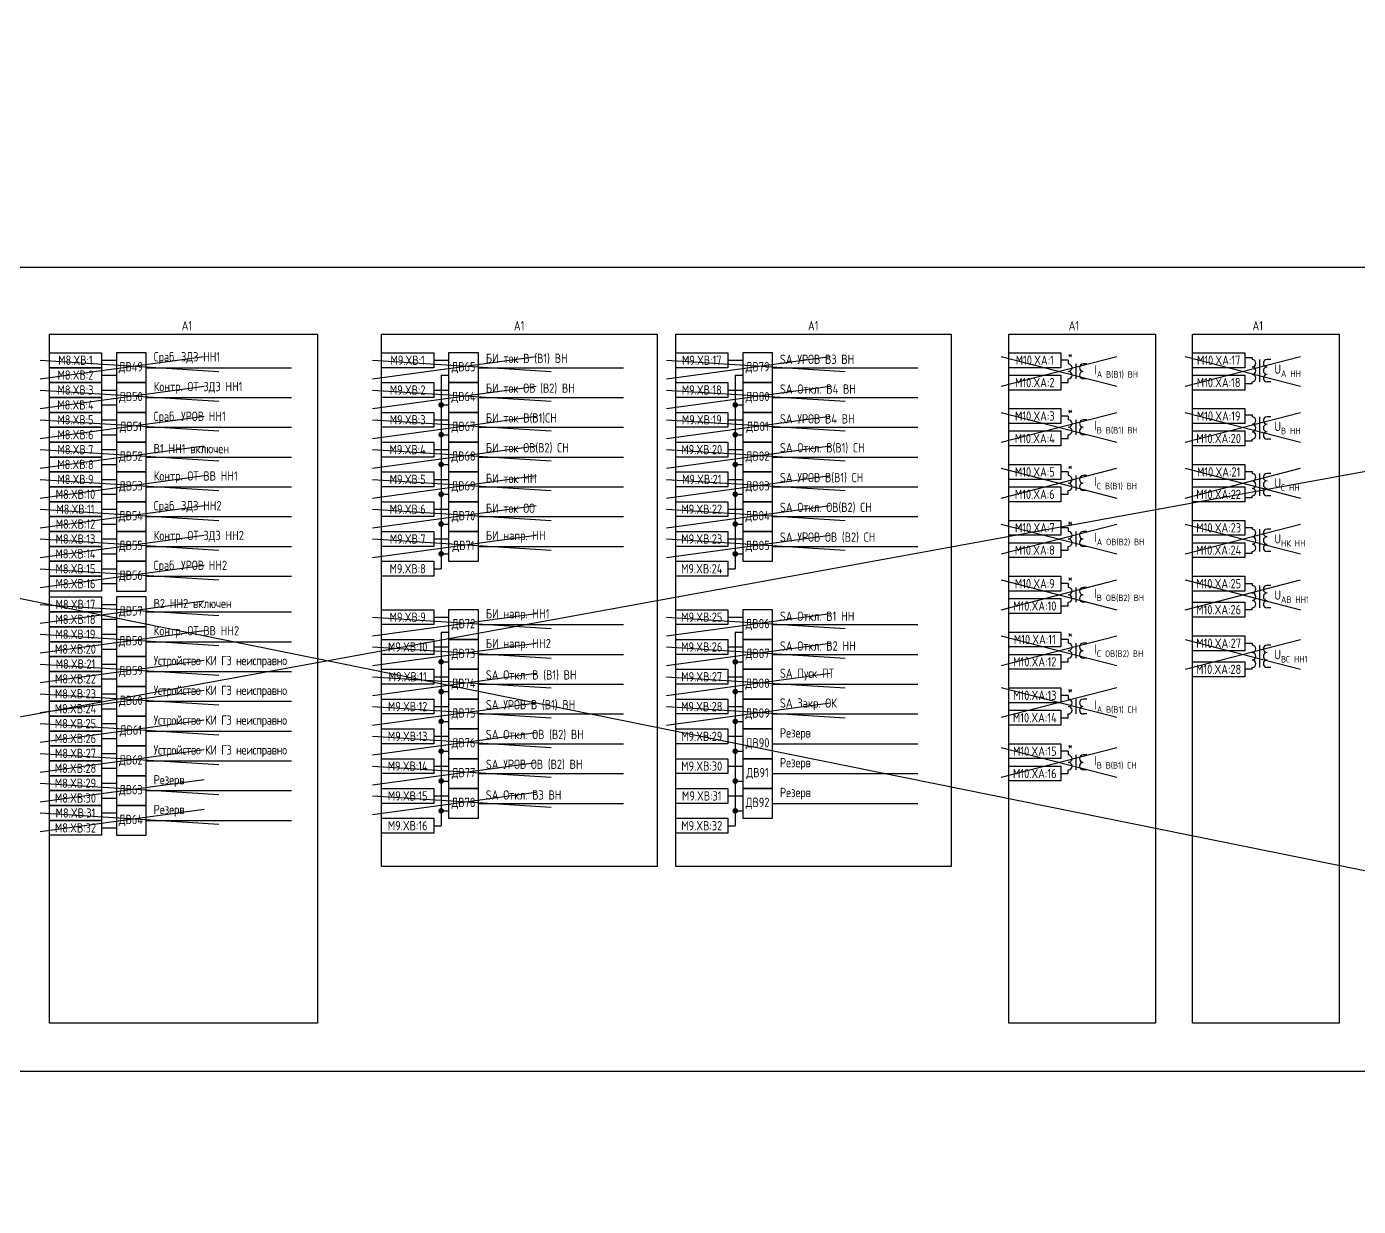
# Model space of a CAD drawing. Header units: millimetres. Extents: x -1244 to 6083, y -90 to 1191.
# Drawn here: x -483 to -125.3, y 664.3 to 981.1 of the extents above; entities that cross this region are included whole.
import ezdxf

# ---------------------------------------------------------------- set-up
doc = ezdxf.new("R2010")
doc.units = ezdxf.units.MM
doc.styles.add('Gost_type_A', font='GOST_0.TTF')

# ---------------------------------------------------------------- blocks, each defined once
blk = doc.blocks.new('POINT')
at = {"const_width": 0.75}
blk.add_lwpolyline([(-0.375, 0, 1), (0.375, 0, 1)], format="xyb", close=True, dxfattribs=at)

msp = doc.modelspace()

# ---------------------------------------------------------------- linework, layer by layer
at = {"color": 5}
for p, q in [((-1243.96, 981.06), (234.05, 682.06)), ((-1204.79, 664.26), (276.79, 934.79))]:
    msp.add_line(p, q, dxfattribs=at)
for p, q in [((-308.69, 898.48), (-234.69, 898.48)), ((-462.93, 891.48), (-458.93, 891.48)), ((-373.69, 891.48), (-369.69, 891.48)), ((-373.69, 891.48), (-369.69, 891.48)), ((-294.69, 891.48), (-290.69, 891.48)), ((-294.69, 891.48), (-290.69, 891.48)), ((-203.22, 891.48), (-205.22, 891.48)), ((-462.93, 887.48), (-458.93, 887.48)), ((-450.93, 889.48), (-411.93, 889.48)), ((-371.69, 887.48), (-369.69, 887.48)), ((-371.69, 887.48), (-371.69, 835.48)), ((-361.69, 889.48), (-322.69, 889.48)), ((-292.69, 887.48), (-290.69, 887.48)), ((-292.69, 887.48), (-292.69, 835.48)), ((-282.69, 889.48), (-243.69, 889.48)), ((-205.22, 885.48), (-203.22, 885.48)), ((-462.93, 883.48), (-458.93, 883.48)), ((-450.93, 881.48), (-411.93, 881.48)), ((-373.69, 883.48), (-369.69, 883.48)), ((-373.69, 883.48), (-369.69, 883.48)), ((-361.69, 881.48), (-322.69, 881.48)), ((-294.69, 883.48), (-290.69, 883.48)), ((-294.69, 883.48), (-290.69, 883.48)), ((-282.69, 881.48), (-243.69, 881.48)), ((-462.93, 879.48), (-458.93, 879.48)), ((-371.69, 879.48), (-369.69, 879.48)), ((-292.69, 879.48), (-290.69, 879.48)), ((-203.22, 876.48), (-205.22, 876.48)), ((-462.93, 875.48), (-458.93, 875.48)), ((-450.93, 873.48), (-411.93, 873.48)), ((-373.69, 875.48), (-369.69, 875.48)), ((-373.69, 875.48), (-369.69, 875.48)), ((-361.69, 873.48), (-322.69, 873.48)), ((-294.69, 875.48), (-290.69, 875.48)), ((-294.69, 875.48), (-290.69, 875.48)), ((-282.69, 873.48), (-243.69, 873.48)), ((-462.93, 871.48), (-458.93, 871.48)), ((-371.69, 871.48), (-369.69, 871.48)), ((-292.69, 871.48), (-290.69, 871.48)), ((-205.22, 870.48), (-203.22, 870.48)), ((-462.93, 867.48), (-458.93, 867.48)), ((-373.69, 867.48), (-369.69, 867.48)), ((-373.69, 867.48), (-369.69, 867.48)), ((-294.69, 867.48), (-290.69, 867.48)), ((-294.69, 867.48), (-290.69, 867.48)), ((-462.93, 863.48), (-458.93, 863.48)), ((-450.93, 865.48), (-411.93, 865.48)), ((-371.69, 863.48), (-369.69, 863.48)), ((-361.69, 865.48), (-322.69, 865.48)), ((-292.69, 863.48), (-290.69, 863.48)), ((-282.69, 865.48), (-243.69, 865.48)), ((-462.93, 859.48), (-458.93, 859.48)), ((-373.69, 859.48), (-369.69, 859.48)), ((-373.69, 859.48), (-369.69, 859.48)), ((-294.69, 859.48), (-290.69, 859.48)), ((-294.69, 859.48), (-290.69, 859.48)), ((-203.22, 861.48), (-205.22, 861.48)), ((-462.93, 855.48), (-458.93, 855.48)), ((-450.93, 857.48), (-411.93, 857.48)), ((-371.69, 855.48), (-369.69, 855.48)), ((-361.69, 857.48), (-322.69, 857.48)), ((-292.69, 855.48), (-290.69, 855.48)), ((-282.69, 857.48), (-243.69, 857.48)), ((-205.22, 855.48), (-203.22, 855.48)), ((-462.93, 851.48), (-458.93, 851.48)), ((-373.69, 851.48), (-369.69, 851.48)), ((-373.69, 851.48), (-369.69, 851.48)), ((-294.69, 851.48), (-290.69, 851.48)), ((-294.69, 851.48), (-290.69, 851.48)), ((-450.93, 849.48), (-411.93, 849.48)), ((-361.69, 849.48), (-322.69, 849.48)), ((-282.69, 849.48), (-243.69, 849.48)), ((-462.93, 847.48), (-458.93, 847.48)), ((-371.69, 847.48), (-369.69, 847.48)), ((-292.69, 847.48), (-290.69, 847.48)), ((-203.22, 846.48), (-205.22, 846.48)), ((-462.93, 843.48), (-458.93, 843.48)), ((-450.93, 841.48), (-411.93, 841.48)), ((-373.69, 843.48), (-369.69, 843.48)), ((-373.69, 843.48), (-369.69, 843.48)), ((-361.69, 841.48), (-322.69, 841.48)), ((-294.69, 843.48), (-290.69, 843.48)), ((-294.69, 843.48), (-290.69, 843.48)), ((-282.69, 841.48), (-243.69, 841.48)), ((-462.93, 839.48), (-458.93, 839.48)), ((-371.69, 839.48), (-369.69, 839.48)), ((-292.69, 839.48), (-290.69, 839.48)), ((-205.22, 840.48), (-203.22, 840.48)), ((-462.93, 835.48), (-458.93, 835.48)), ((-373.69, 835.48), (-371.69, 835.48)), ((-294.69, 835.48), (-292.69, 835.48)), ((-462.93, 831.48), (-458.93, 831.48)), ((-450.93, 833.48), (-411.93, 833.48)), ((-203.22, 831.48), (-205.22, 831.48)), ((-462.93, 825.9), (-458.93, 825.9)), ((-450.93, 823.9), (-411.93, 823.9)), ((-205.22, 825.48), (-203.22, 825.48)), ((-462.93, 821.9), (-458.93, 821.9)), ((-373.69, 822.48), (-369.69, 822.48)), ((-373.69, 822.48), (-369.69, 822.48)), ((-361.69, 820.48), (-322.69, 820.48)), ((-294.69, 822.48), (-290.69, 822.48)), ((-294.69, 822.48), (-290.69, 822.48)), ((-282.69, 820.48), (-243.69, 820.48)), ((-462.93, 817.9), (-458.93, 817.9)), ((-450.93, 815.9), (-411.93, 815.9)), ((-371.69, 818.48), (-369.69, 818.48)), ((-371.69, 818.48), (-371.69, 766.48)), ((-292.69, 818.48), (-290.69, 818.48)), ((-292.69, 818.48), (-292.69, 766.48)), ((-203.22, 816.48), (-205.22, 816.48)), ((-462.93, 813.9), (-458.93, 813.9)), ((-373.69, 814.48), (-369.69, 814.48)), ((-373.69, 814.48), (-369.69, 814.48)), ((-361.69, 812.48), (-322.69, 812.48)), ((-294.69, 814.48), (-290.69, 814.48)), ((-294.69, 814.48), (-290.69, 814.48)), ((-282.69, 812.48), (-243.69, 812.48)), ((-462.93, 809.9), (-458.93, 809.9)), ((-371.69, 810.48), (-369.69, 810.48)), ((-292.69, 810.48), (-290.69, 810.48)), ((-205.22, 810.48), (-203.22, 810.48)), ((-462.93, 805.9), (-458.93, 805.9)), ((-450.93, 807.9), (-411.93, 807.9)), ((-373.69, 806.48), (-369.69, 806.48)), ((-373.69, 806.48), (-369.69, 806.48)), ((-294.69, 806.48), (-290.69, 806.48)), ((-294.69, 806.48), (-290.69, 806.48)), ((-462.93, 801.9), (-458.93, 801.9)), ((-371.69, 802.48), (-369.69, 802.48)), ((-361.69, 804.48), (-322.69, 804.48)), ((-292.69, 802.48), (-290.69, 802.48)), ((-282.69, 804.48), (-243.69, 804.48)), ((-203.22, 801.48), (-205.22, 801.48)), ((-462.93, 797.9), (-458.93, 797.9)), ((-450.93, 799.9), (-411.93, 799.9)), ((-373.69, 798.48), (-369.69, 798.48)), ((-373.69, 798.48), (-369.69, 798.48)), ((-294.69, 798.48), (-290.69, 798.48)), ((-294.69, 798.48), (-290.69, 798.48)), ((-371.69, 794.48), (-369.69, 794.48)), ((-361.69, 796.48), (-322.69, 796.48)), ((-292.69, 794.48), (-290.69, 794.48)), ((-282.69, 796.48), (-243.69, 796.48)), ((-205.22, 795.48), (-203.22, 795.48)), ((-462.93, 793.9), (-458.93, 793.9)), ((-450.93, 791.9), (-411.93, 791.9)), ((-462.93, 789.9), (-458.93, 789.9)), ((-373.69, 790.48), (-369.69, 790.48)), ((-373.69, 790.48), (-369.69, 790.48)), ((-361.69, 788.48), (-322.69, 788.48)), ((-294.69, 790.48), (-290.69, 790.48)), ((-282.69, 788.48), (-243.69, 788.48)), ((-462.93, 785.9), (-458.93, 785.9)), ((-450.93, 783.9), (-411.93, 783.9)), ((-371.69, 786.48), (-369.69, 786.48)), ((-292.69, 786.48), (-290.69, 786.48)), ((-203.22, 786.49), (-205.22, 786.49)), ((-462.93, 781.9), (-458.93, 781.9)), ((-373.69, 782.48), (-369.69, 782.48)), ((-373.69, 782.48), (-369.69, 782.48)), ((-361.69, 780.48), (-322.69, 780.48)), ((-294.69, 782.48), (-290.69, 782.48)), ((-282.69, 780.48), (-243.69, 780.48)), ((-205.22, 780.49), (-203.22, 780.49)), ((-462.93, 777.9), (-458.93, 777.9)), ((-371.69, 778.48), (-369.69, 778.48)), ((-292.69, 778.48), (-290.69, 778.48)), ((-462.93, 773.9), (-458.93, 773.9)), ((-450.93, 775.9), (-411.93, 775.9)), ((-373.69, 774.48), (-369.69, 774.48)), ((-373.69, 774.48), (-369.69, 774.48)), ((-294.69, 774.48), (-290.69, 774.48)), ((-462.93, 769.9), (-458.93, 769.9)), ((-371.69, 770.48), (-369.69, 770.48)), ((-361.69, 772.48), (-322.69, 772.48)), ((-292.69, 770.48), (-290.69, 770.48)), ((-282.69, 772.48), (-243.69, 772.48)), ((-462.93, 765.9), (-458.93, 765.9)), ((-450.93, 767.9), (-411.93, 767.9)), ((-373.69, 766.48), (-371.69, 766.48)), ((-294.69, 766.48), (-292.69, 766.48))]:
    msp.add_line(p, q)
at = {"color": 6}
for p, q in [((-479.4, 886.48), (-435.4, 892.48)), ((-479.4, 891.48), (-431.4, 888.48)), ((-390.16, 886.48), (-346.16, 892.48)), ((-390.16, 891.48), (-342.16, 888.48)), ((-311.16, 886.48), (-267.16, 892.48)), ((-311.16, 891.48), (-263.16, 888.48)), ((-221.22, 892.48), (-190.22, 884.48)), ((-221.22, 884.48), (-190.22, 892.48)), ((-221.22, 892.48), (-190.22, 884.48)), ((-221.22, 884.48), (-190.22, 892.48)), ((-171.83, 892.48), (-140.83, 884.48)), ((-171.83, 884.48), (-140.83, 892.48)), ((-479.4, 878.48), (-435.4, 884.48)), ((-390.16, 878.48), (-346.16, 884.48)), ((-311.16, 878.48), (-267.16, 884.48)), ((-479.4, 883.48), (-431.4, 880.48)), ((-390.16, 883.48), (-342.16, 880.48)), ((-311.16, 883.48), (-263.16, 880.48)), ((-479.4, 870.48), (-435.4, 876.48)), ((-390.16, 870.48), (-346.16, 876.48)), ((-311.16, 870.48), (-267.16, 876.48)), ((-221.22, 877.48), (-190.22, 869.48)), ((-221.22, 869.48), (-190.22, 877.48)), ((-171.83, 877.48), (-140.83, 869.48)), ((-171.83, 869.48), (-140.83, 877.48)), ((-479.4, 875.48), (-431.4, 872.48)), ((-390.16, 875.48), (-342.16, 872.48)), ((-311.16, 875.48), (-263.16, 872.48)), ((-479.4, 862.48), (-435.4, 868.48)), ((-479.4, 867.48), (-431.4, 864.48)), ((-390.16, 862.48), (-346.16, 868.48)), ((-390.16, 867.48), (-342.16, 864.48)), ((-311.16, 862.48), (-267.16, 868.48)), ((-311.16, 867.48), (-263.16, 864.48)), ((-221.22, 862.48), (-190.22, 854.48)), ((-221.22, 854.48), (-190.22, 862.48)), ((-171.83, 862.48), (-140.83, 854.48)), ((-171.83, 854.48), (-140.83, 862.48)), ((-479.4, 854.48), (-435.4, 860.48)), ((-479.4, 859.48), (-431.4, 856.48)), ((-390.16, 854.48), (-346.16, 860.48)), ((-390.16, 859.48), (-342.16, 856.48)), ((-311.16, 854.48), (-267.16, 860.48)), ((-311.16, 859.48), (-263.16, 856.48)), ((-479.4, 846.48), (-435.4, 852.48)), ((-479.4, 851.48), (-431.4, 848.48)), ((-390.16, 846.48), (-346.16, 852.48)), ((-390.16, 851.48), (-342.16, 848.48)), ((-311.16, 846.48), (-267.16, 852.48)), ((-311.16, 851.48), (-263.16, 848.48)), ((-479.4, 838.48), (-435.4, 844.48)), ((-390.16, 838.48), (-346.16, 844.48)), ((-311.16, 838.48), (-267.16, 844.48)), ((-221.22, 847.48), (-190.22, 839.48)), ((-221.22, 839.48), (-190.22, 847.48)), ((-171.83, 847.48), (-140.83, 839.48)), ((-171.83, 839.48), (-140.83, 847.48)), ((-479.4, 843.48), (-431.4, 840.48)), ((-390.16, 843.48), (-342.16, 840.48)), ((-311.16, 843.48), (-263.16, 840.48)), ((-479.4, 830.48), (-435.4, 836.48)), ((-479.4, 835.48), (-431.4, 832.48)), ((-221.22, 832.48), (-190.22, 824.48)), ((-221.22, 824.48), (-190.22, 832.48)), ((-171.83, 832.48), (-140.83, 824.48)), ((-171.83, 824.48), (-140.83, 832.48)), ((-479.4, 820.9), (-435.4, 826.9)), ((-479.4, 825.9), (-431.4, 822.9)), ((-390.16, 817.48), (-346.16, 823.48)), ((-311.16, 817.48), (-267.16, 823.48)), ((-390.16, 822.48), (-342.16, 819.48)), ((-311.16, 822.48), (-263.16, 819.48)), ((-479.4, 812.9), (-435.4, 818.9)), ((-479.4, 817.9), (-431.4, 814.9)), ((-221.22, 817.48), (-190.22, 809.48)), ((-221.22, 809.48), (-190.22, 817.48)), ((-171.83, 816.48), (-140.83, 808.48)), ((-171.83, 808.48), (-140.83, 816.48)), ((-390.16, 809.48), (-346.16, 815.48)), ((-390.16, 814.48), (-342.16, 811.48)), ((-311.16, 809.48), (-267.16, 815.48)), ((-311.16, 814.48), (-263.16, 811.48)), ((-479.4, 804.9), (-435.4, 810.9)), ((-479.4, 809.9), (-431.4, 806.9)), ((-390.16, 801.48), (-346.16, 807.48)), ((-390.16, 806.48), (-342.16, 803.48)), ((-311.16, 801.48), (-267.16, 807.48)), ((-311.16, 806.48), (-263.16, 803.48)), ((-479.4, 796.9), (-435.4, 802.9)), ((-479.4, 801.9), (-431.4, 798.9)), ((-221.22, 803.62), (-190.22, 795.62)), ((-221.22, 795.62), (-190.22, 803.62)), ((-390.16, 793.48), (-346.16, 799.48)), ((-390.16, 798.48), (-342.16, 795.48)), ((-311.16, 793.48), (-267.16, 799.48)), ((-311.16, 798.48), (-263.16, 795.48)), ((-479.4, 788.9), (-435.4, 794.9)), ((-479.4, 793.9), (-431.4, 790.9)), ((-390.16, 785.48), (-346.16, 791.48)), ((-390.16, 790.48), (-342.16, 787.48)), ((-221.22, 787.49), (-190.22, 779.49)), ((-221.22, 779.49), (-190.22, 787.49)), ((-479.4, 780.9), (-435.4, 786.9)), ((-479.4, 785.9), (-431.4, 782.9)), ((-390.16, 777.48), (-346.16, 783.48)), ((-390.16, 782.48), (-342.16, 779.48)), ((-390.16, 769.48), (-346.16, 775.48)), ((-390.16, 774.48), (-342.16, 771.48))]:
    msp.add_line(p, q, dxfattribs=at)
at = {"ltscale": 4}
for p, q in [((-203.22, 891.48), (-203.22, 890.48)), ((-203.22, 890.98), (-203.22, 890.48)), ((-155.83, 892.17), (-153.83, 892.17)), ((-153.83, 892.17), (-153.83, 891.67)), ((-153.83, 892.17), (-153.83, 891.67)), ((-151.83, 891.67), (-151.83, 887.67)), ((-148.83, 891.67), (-149.83, 891.67)), ((-201.22, 890.48), (-201.22, 886.48)), ((-201.22, 890.48), (-201.22, 886.48)), ((-198.22, 890.48), (-199.22, 890.48)), ((-198.22, 890.48), (-199.22, 890.48)), ((-151.83, 889.67), (-151.83, 885.67)), ((-203.22, 885.48), (-203.22, 886.48)), ((-198.22, 886.48), (-199.22, 886.48)), ((-198.22, 886.48), (-199.22, 886.48)), ((-153.83, 885.17), (-155.83, 885.17)), ((-153.83, 885.17), (-153.83, 885.67)), ((-148.83, 885.67), (-149.83, 885.67)), ((-203.22, 876.48), (-203.22, 875.48)), ((-155.83, 876.78), (-153.83, 876.78)), ((-153.83, 876.78), (-153.83, 876.28)), ((-153.83, 876.78), (-153.83, 876.28)), ((-203.22, 875.98), (-203.22, 875.48)), ((-201.22, 875.48), (-201.22, 871.48)), ((-201.22, 875.48), (-201.22, 871.48)), ((-198.22, 875.48), (-199.22, 875.48)), ((-198.22, 875.48), (-199.22, 875.48)), ((-151.83, 876.28), (-151.83, 872.28)), ((-151.83, 874.28), (-151.83, 870.28)), ((-148.83, 876.28), (-149.83, 876.28)), ((-203.22, 870.48), (-203.22, 871.48)), ((-198.22, 871.48), (-199.22, 871.48)), ((-198.22, 871.48), (-199.22, 871.48)), ((-153.83, 869.78), (-155.83, 869.78)), ((-153.83, 869.78), (-153.83, 870.28)), ((-148.83, 870.28), (-149.83, 870.28)), ((-203.22, 861.48), (-203.22, 860.48)), ((-203.22, 860.98), (-203.22, 860.48)), ((-201.22, 860.48), (-201.22, 856.48)), ((-201.22, 860.48), (-201.22, 856.48)), ((-198.22, 860.48), (-199.22, 860.48)), ((-198.22, 860.48), (-199.22, 860.48)), ((-155.83, 861.56), (-153.83, 861.56)), ((-153.83, 861.56), (-153.83, 861.06)), ((-153.83, 861.56), (-153.83, 861.06)), ((-151.83, 861.06), (-151.83, 857.06)), ((-151.83, 859.06), (-151.83, 855.06)), ((-148.83, 861.06), (-149.83, 861.06)), ((-203.22, 855.48), (-203.22, 856.48)), ((-198.22, 856.48), (-199.22, 856.48)), ((-198.22, 856.48), (-199.22, 856.48)), ((-153.83, 854.56), (-153.83, 855.06)), ((-148.83, 855.06), (-149.83, 855.06)), ((-153.83, 854.56), (-155.83, 854.56)), ((-203.22, 846.48), (-203.22, 845.48)), ((-203.22, 845.98), (-203.22, 845.48)), ((-201.22, 845.48), (-201.22, 841.48)), ((-201.22, 845.48), (-201.22, 841.48)), ((-198.22, 845.48), (-199.22, 845.48)), ((-198.22, 845.48), (-199.22, 845.48)), ((-155.83, 846.6), (-153.83, 846.6)), ((-153.83, 846.6), (-153.83, 846.1)), ((-153.83, 846.6), (-153.83, 846.1)), ((-151.83, 846.1), (-151.83, 842.1)), ((-148.83, 846.1), (-149.83, 846.1)), ((-203.22, 840.48), (-203.22, 841.48)), ((-198.22, 841.48), (-199.22, 841.48)), ((-198.22, 841.48), (-199.22, 841.48)), ((-151.83, 844.1), (-151.83, 840.1)), ((-153.83, 839.6), (-155.83, 839.6)), ((-153.83, 839.6), (-153.83, 840.1)), ((-148.83, 840.1), (-149.83, 840.1)), ((-203.22, 831.48), (-203.22, 830.48)), ((-203.22, 830.98), (-203.22, 830.48)), ((-201.22, 830.48), (-201.22, 826.48)), ((-201.22, 830.48), (-201.22, 826.48)), ((-198.22, 830.48), (-199.22, 830.48)), ((-198.22, 830.48), (-199.22, 830.48)), ((-155.83, 831.48), (-153.83, 831.48)), ((-153.83, 831.48), (-153.83, 830.98)), ((-153.83, 831.48), (-153.83, 830.98)), ((-151.83, 830.98), (-151.83, 826.98)), ((-148.83, 830.98), (-149.83, 830.98)), ((-203.22, 825.48), (-203.22, 826.48)), ((-198.22, 826.48), (-199.22, 826.48)), ((-198.22, 826.48), (-199.22, 826.48)), ((-151.83, 828.98), (-151.83, 824.98)), ((-153.83, 824.48), (-155.83, 824.48)), ((-153.83, 824.48), (-153.83, 824.98)), ((-148.83, 824.98), (-149.83, 824.98)), ((-203.22, 816.48), (-203.22, 815.48)), ((-203.22, 815.98), (-203.22, 815.48)), ((-201.22, 815.48), (-201.22, 811.48)), ((-201.22, 815.48), (-201.22, 811.48)), ((-198.22, 815.48), (-199.22, 815.48)), ((-198.22, 815.48), (-199.22, 815.48)), ((-155.83, 815.48), (-153.83, 815.48)), ((-153.83, 815.48), (-153.83, 814.98)), ((-153.83, 815.48), (-153.83, 814.98)), ((-151.83, 814.98), (-151.83, 810.98)), ((-151.83, 812.98), (-151.83, 808.98)), ((-148.83, 814.98), (-149.83, 814.98)), ((-203.22, 810.48), (-203.22, 811.48)), ((-198.22, 811.48), (-199.22, 811.48)), ((-198.22, 811.48), (-199.22, 811.48)), ((-153.83, 808.48), (-153.83, 808.98)), ((-148.83, 808.98), (-149.83, 808.98)), ((-153.83, 808.48), (-155.83, 808.48)), ((-203.22, 801.48), (-203.22, 800.48)), ((-203.22, 800.98), (-203.22, 800.48)), ((-201.22, 800.48), (-201.22, 796.48)), ((-201.22, 800.48), (-201.22, 796.48)), ((-198.22, 800.48), (-199.22, 800.48)), ((-198.22, 800.48), (-199.22, 800.48)), ((-203.22, 795.48), (-203.22, 796.48)), ((-198.22, 796.48), (-199.22, 796.48)), ((-198.22, 796.48), (-199.22, 796.48)), ((-203.22, 786.49), (-203.22, 785.49)), ((-203.22, 785.99), (-203.22, 785.49)), ((-201.22, 785.49), (-201.22, 781.49)), ((-201.22, 785.49), (-201.22, 781.49)), ((-198.22, 785.49), (-199.22, 785.49)), ((-198.22, 785.49), (-199.22, 785.49)), ((-203.22, 780.49), (-203.22, 781.49)), ((-198.22, 781.49), (-199.22, 781.49)), ((-198.22, 781.49), (-199.22, 781.49))]:
    msp.add_line(p, q, dxfattribs=at)
at = {"color": 3}
for p, q in [((-479.4, 772.9), (-435.4, 778.9)), ((-479.4, 777.9), (-431.4, 774.9)), ((-479.4, 764.9), (-435.4, 770.9)), ((-479.4, 769.9), (-431.4, 766.9))]:
    msp.add_line(p, q, dxfattribs=at)
for points in [[(-1050.11, 916.48), (148.53, 916.48), (148.53, 700.48), (-1050.11, 700.48)], [(-476.93, 898.48), (-404.93, 898.48), (-404.93, 713.48), (-476.93, 713.48)], [(-387.69, 898.48), (-313.69, 898.48), (-313.69, 755.48), (-387.69, 755.48)], [(-308.69, 898.48), (-234.69, 898.48), (-234.69, 755.48), (-308.69, 755.48)], [(-219.22, 898.48), (-179.83, 898.48), (-179.83, 713.48), (-219.22, 713.48)], [(-169.83, 898.48), (-130.44, 898.48), (-130.44, 713.48), (-169.83, 713.48)], [(-476.93, 893.48), (-462.93, 893.48), (-462.93, 889.48), (-476.93, 889.48)], [(-387.69, 893.48), (-373.69, 893.48), (-373.69, 889.48), (-387.69, 889.48)], [(-308.69, 893.48), (-294.69, 893.48), (-294.69, 889.48), (-308.69, 889.48)], [(-219.22, 893.48), (-205.22, 893.48), (-205.22, 889.48), (-219.22, 889.48)], [(-169.83, 893.48), (-155.83, 893.48), (-155.83, 889.48), (-169.83, 889.48)], [(-476.93, 889.48), (-462.93, 889.48), (-462.93, 885.48), (-476.93, 885.48)], [(-219.22, 887.48), (-205.22, 887.48), (-205.22, 883.48), (-219.22, 883.48)], [(-169.83, 887.48), (-155.83, 887.48), (-155.83, 883.48), (-169.83, 883.48)], [(-476.93, 885.48), (-462.93, 885.48), (-462.93, 881.48), (-476.93, 881.48)], [(-387.69, 885.48), (-373.69, 885.48), (-373.69, 881.48), (-387.69, 881.48)], [(-308.69, 885.48), (-294.69, 885.48), (-294.69, 881.48), (-308.69, 881.48)], [(-476.93, 881.48), (-462.93, 881.48), (-462.93, 877.48), (-476.93, 877.48)], [(-476.93, 877.48), (-462.93, 877.48), (-462.93, 873.48), (-476.93, 873.48)], [(-387.69, 877.48), (-373.69, 877.48), (-373.69, 873.48), (-387.69, 873.48)], [(-308.69, 877.48), (-294.69, 877.48), (-294.69, 873.48), (-308.69, 873.48)], [(-219.22, 878.48), (-205.22, 878.48), (-205.22, 874.48), (-219.22, 874.48)], [(-169.83, 878.48), (-155.83, 878.48), (-155.83, 874.48), (-169.83, 874.48)], [(-476.93, 873.48), (-462.93, 873.48), (-462.93, 869.48), (-476.93, 869.48)], [(-476.93, 869.48), (-462.93, 869.48), (-462.93, 865.48), (-476.93, 865.48)], [(-387.69, 869.48), (-373.69, 869.48), (-373.69, 865.48), (-387.69, 865.48)], [(-308.69, 869.48), (-294.69, 869.48), (-294.69, 865.48), (-308.69, 865.48)], [(-219.22, 872.48), (-205.22, 872.48), (-205.22, 868.48), (-219.22, 868.48)], [(-169.83, 872.48), (-155.83, 872.48), (-155.83, 868.48), (-169.83, 868.48)], [(-476.93, 865.48), (-462.93, 865.48), (-462.93, 861.48), (-476.93, 861.48)], [(-219.22, 863.48), (-205.22, 863.48), (-205.22, 859.48), (-219.22, 859.48)], [(-169.83, 863.48), (-155.83, 863.48), (-155.83, 859.48), (-169.83, 859.48)], [(-476.93, 861.48), (-462.93, 861.48), (-462.93, 857.48), (-476.93, 857.48)], [(-387.69, 861.48), (-373.69, 861.48), (-373.69, 857.48), (-387.69, 857.48)], [(-308.69, 861.48), (-294.69, 861.48), (-294.69, 857.48), (-308.69, 857.48)], [(-476.93, 857.48), (-462.93, 857.48), (-462.93, 853.48), (-476.93, 853.48)], [(-219.22, 857.48), (-205.22, 857.48), (-205.22, 853.48), (-219.22, 853.48)], [(-169.83, 857.48), (-155.83, 857.48), (-155.83, 853.48), (-169.83, 853.48)], [(-476.93, 853.48), (-462.93, 853.48), (-462.93, 849.48), (-476.93, 849.48)], [(-387.69, 853.48), (-373.69, 853.48), (-373.69, 849.48), (-387.69, 849.48)], [(-308.69, 853.48), (-294.69, 853.48), (-294.69, 849.48), (-308.69, 849.48)], [(-476.93, 849.48), (-462.93, 849.48), (-462.93, 845.48), (-476.93, 845.48)], [(-219.22, 848.48), (-205.22, 848.48), (-205.22, 844.48), (-219.22, 844.48)], [(-169.83, 848.48), (-155.83, 848.48), (-155.83, 844.48), (-169.83, 844.48)], [(-476.93, 845.48), (-462.93, 845.48), (-462.93, 841.48), (-476.93, 841.48)], [(-387.69, 845.48), (-373.69, 845.48), (-373.69, 841.48), (-387.69, 841.48)], [(-308.69, 845.48), (-294.69, 845.48), (-294.69, 841.48), (-308.69, 841.48)], [(-476.93, 841.48), (-462.93, 841.48), (-462.93, 837.48), (-476.93, 837.48)], [(-219.22, 842.48), (-205.22, 842.48), (-205.22, 838.48), (-219.22, 838.48)], [(-169.83, 842.48), (-155.83, 842.48), (-155.83, 838.48), (-169.83, 838.48)], [(-476.93, 837.48), (-462.93, 837.48), (-462.93, 833.48), (-476.93, 833.48)], [(-387.69, 837.48), (-373.69, 837.48), (-373.69, 833.48), (-387.69, 833.48)], [(-308.69, 837.48), (-294.69, 837.48), (-294.69, 833.48), (-308.69, 833.48)], [(-476.93, 833.48), (-462.93, 833.48), (-462.93, 829.48), (-476.93, 829.48)], [(-219.22, 833.48), (-205.22, 833.48), (-205.22, 829.48), (-219.22, 829.48)], [(-169.83, 833.48), (-155.83, 833.48), (-155.83, 829.48), (-169.83, 829.48)], [(-476.93, 827.9), (-462.93, 827.9), (-462.93, 823.9), (-476.93, 823.9)], [(-219.22, 827.48), (-205.22, 827.48), (-205.22, 823.48), (-219.22, 823.48)], [(-169.83, 826.48), (-155.83, 826.48), (-155.83, 822.48), (-169.83, 822.48)], [(-476.93, 823.9), (-462.93, 823.9), (-462.93, 819.9), (-476.93, 819.9)], [(-387.69, 824.48), (-373.69, 824.48), (-373.69, 820.48), (-387.69, 820.48)], [(-308.69, 824.48), (-294.69, 824.48), (-294.69, 820.48), (-308.69, 820.48)], [(-476.93, 819.9), (-462.93, 819.9), (-462.93, 815.9), (-476.93, 815.9)], [(-476.93, 815.9), (-462.93, 815.9), (-462.93, 811.9), (-476.93, 811.9)], [(-387.69, 816.48), (-373.69, 816.48), (-373.69, 812.48), (-387.69, 812.48)], [(-308.69, 816.48), (-294.69, 816.48), (-294.69, 812.48), (-308.69, 812.48)], [(-219.22, 818.48), (-205.22, 818.48), (-205.22, 814.48), (-219.22, 814.48)], [(-169.83, 817.48), (-155.83, 817.48), (-155.83, 813.48), (-169.83, 813.48)], [(-219.22, 812.48), (-205.22, 812.48), (-205.22, 808.48), (-219.22, 808.48)], [(-476.93, 811.9), (-462.93, 811.9), (-462.93, 807.9), (-476.93, 807.9)], [(-169.83, 810.48), (-155.83, 810.48), (-155.83, 806.48), (-169.83, 806.48)], [(-476.93, 807.9), (-462.93, 807.9), (-462.93, 803.9), (-476.93, 803.9)], [(-387.69, 808.48), (-373.69, 808.48), (-373.69, 804.48), (-387.69, 804.48)], [(-308.69, 808.48), (-294.69, 808.48), (-294.69, 804.48), (-308.69, 804.48)], [(-476.93, 803.9), (-462.93, 803.9), (-462.93, 799.9), (-476.93, 799.9)], [(-219.22, 803.48), (-205.22, 803.48), (-205.22, 799.48), (-219.22, 799.48)], [(-476.93, 799.9), (-462.93, 799.9), (-462.93, 795.9), (-476.93, 795.9)], [(-387.69, 800.48), (-373.69, 800.48), (-373.69, 796.48), (-387.69, 796.48)], [(-308.69, 800.48), (-294.69, 800.48), (-294.69, 796.48), (-308.69, 796.48)], [(-476.93, 795.9), (-462.93, 795.9), (-462.93, 791.9), (-476.93, 791.9)], [(-219.22, 797.48), (-205.22, 797.48), (-205.22, 793.48), (-219.22, 793.48)], [(-476.93, 791.9), (-462.93, 791.9), (-462.93, 787.9), (-476.93, 787.9)], [(-387.69, 792.48), (-373.69, 792.48), (-373.69, 788.48), (-387.69, 788.48)], [(-308.69, 792.48), (-294.69, 792.48), (-294.69, 788.48), (-308.69, 788.48)], [(-476.93, 787.9), (-462.93, 787.9), (-462.93, 783.9), (-476.93, 783.9)], [(-219.22, 788.49), (-205.22, 788.49), (-205.22, 784.49), (-219.22, 784.49)], [(-476.93, 783.9), (-462.93, 783.9), (-462.93, 779.9), (-476.93, 779.9)], [(-387.69, 784.48), (-373.69, 784.48), (-373.69, 780.48), (-387.69, 780.48)], [(-308.69, 784.48), (-294.69, 784.48), (-294.69, 780.48), (-308.69, 780.48)], [(-476.93, 779.9), (-462.93, 779.9), (-462.93, 775.9), (-476.93, 775.9)], [(-219.22, 782.49), (-205.22, 782.49), (-205.22, 778.49), (-219.22, 778.49)], [(-387.69, 776.48), (-373.69, 776.48), (-373.69, 772.48), (-387.69, 772.48)], [(-308.69, 776.48), (-294.69, 776.48), (-294.69, 772.48), (-308.69, 772.48)], [(-476.93, 775.9), (-462.93, 775.9), (-462.93, 771.9), (-476.93, 771.9)], [(-476.93, 771.9), (-462.93, 771.9), (-462.93, 767.9), (-476.93, 767.9)], [(-476.93, 767.9), (-462.93, 767.9), (-462.93, 763.9), (-476.93, 763.9)], [(-387.69, 768.48), (-373.69, 768.48), (-373.69, 764.48), (-387.69, 764.48)], [(-308.69, 768.48), (-294.69, 768.48), (-294.69, 764.48), (-308.69, 764.48)]]:
    msp.add_lwpolyline(points, close=True)
at = {"ltscale": 4}
for points in [[(-458.93, 885.48), (-450.93, 885.48), (-450.93, 893.48), (-458.93, 893.48)], [(-369.69, 885.48), (-361.69, 885.48), (-361.69, 893.48), (-369.69, 893.48)], [(-290.69, 885.48), (-282.69, 885.48), (-282.69, 893.48), (-290.69, 893.48)], [(-458.93, 877.48), (-450.93, 877.48), (-450.93, 885.48), (-458.93, 885.48)], [(-369.69, 877.48), (-361.69, 877.48), (-361.69, 885.48), (-369.69, 885.48)], [(-290.69, 877.48), (-282.69, 877.48), (-282.69, 885.48), (-290.69, 885.48)], [(-458.93, 869.48), (-450.93, 869.48), (-450.93, 877.48), (-458.93, 877.48)], [(-369.69, 869.48), (-361.69, 869.48), (-361.69, 877.48), (-369.69, 877.48)], [(-290.69, 869.48), (-282.69, 869.48), (-282.69, 877.48), (-290.69, 877.48)], [(-458.93, 861.48), (-450.93, 861.48), (-450.93, 869.48), (-458.93, 869.48)], [(-369.69, 861.48), (-361.69, 861.48), (-361.69, 869.48), (-369.69, 869.48)], [(-290.69, 861.48), (-282.69, 861.48), (-282.69, 869.48), (-290.69, 869.48)], [(-458.93, 853.48), (-450.93, 853.48), (-450.93, 861.48), (-458.93, 861.48)], [(-369.69, 853.48), (-361.69, 853.48), (-361.69, 861.48), (-369.69, 861.48)], [(-290.69, 853.48), (-282.69, 853.48), (-282.69, 861.48), (-290.69, 861.48)], [(-458.93, 845.48), (-450.93, 845.48), (-450.93, 853.48), (-458.93, 853.48)], [(-369.69, 845.48), (-361.69, 845.48), (-361.69, 853.48), (-369.69, 853.48)], [(-290.69, 845.48), (-282.69, 845.48), (-282.69, 853.48), (-290.69, 853.48)], [(-458.93, 837.48), (-450.93, 837.48), (-450.93, 845.48), (-458.93, 845.48)], [(-369.69, 837.48), (-361.69, 837.48), (-361.69, 845.48), (-369.69, 845.48)], [(-290.69, 837.48), (-282.69, 837.48), (-282.69, 845.48), (-290.69, 845.48)], [(-458.93, 829.48), (-450.93, 829.48), (-450.93, 837.48), (-458.93, 837.48)], [(-458.93, 819.9), (-450.93, 819.9), (-450.93, 827.9), (-458.93, 827.9)], [(-369.69, 816.48), (-361.69, 816.48), (-361.69, 824.48), (-369.69, 824.48)], [(-290.69, 816.48), (-282.69, 816.48), (-282.69, 824.48), (-290.69, 824.48)], [(-458.93, 811.9), (-450.93, 811.9), (-450.93, 819.9), (-458.93, 819.9)], [(-369.69, 808.48), (-361.69, 808.48), (-361.69, 816.48), (-369.69, 816.48)], [(-290.69, 808.48), (-282.69, 808.48), (-282.69, 816.48), (-290.69, 816.48)], [(-458.93, 803.9), (-450.93, 803.9), (-450.93, 811.9), (-458.93, 811.9)], [(-369.69, 800.48), (-361.69, 800.48), (-361.69, 808.48), (-369.69, 808.48)], [(-290.69, 800.48), (-282.69, 800.48), (-282.69, 808.48), (-290.69, 808.48)], [(-458.93, 795.9), (-450.93, 795.9), (-450.93, 803.9), (-458.93, 803.9)], [(-369.69, 792.48), (-361.69, 792.48), (-361.69, 800.48), (-369.69, 800.48)], [(-290.69, 792.48), (-282.69, 792.48), (-282.69, 800.48), (-290.69, 800.48)], [(-458.93, 787.9), (-450.93, 787.9), (-450.93, 795.9), (-458.93, 795.9)], [(-369.69, 784.48), (-361.69, 784.48), (-361.69, 792.48), (-369.69, 792.48)], [(-290.69, 784.48), (-282.69, 784.48), (-282.69, 792.48), (-290.69, 792.48)], [(-458.93, 779.9), (-450.93, 779.9), (-450.93, 787.9), (-458.93, 787.9)], [(-369.69, 776.48), (-361.69, 776.48), (-361.69, 784.48), (-369.69, 784.48)], [(-290.69, 776.48), (-282.69, 776.48), (-282.69, 784.48), (-290.69, 784.48)], [(-458.93, 771.9), (-450.93, 771.9), (-450.93, 779.9), (-458.93, 779.9)], [(-369.69, 768.48), (-361.69, 768.48), (-361.69, 776.48), (-369.69, 776.48)], [(-290.69, 768.48), (-282.69, 768.48), (-282.69, 776.48), (-290.69, 776.48)], [(-458.93, 763.9), (-450.93, 763.9), (-450.93, 771.9), (-458.93, 771.9)]]:
    msp.add_lwpolyline(points, close=True, dxfattribs=at)
for centre, start, end in [((-153.83, 890.67), 270, 90), ((-149.83, 890.67), 90, 270), ((-149.83, 890.67), 90, 270), ((-203.22, 889.48), 270, 90), ((-203.22, 889.48), 270, 90), ((-203.22, 887.48), 270, 90), ((-203.22, 887.48), 270, 90), ((-199.22, 889.48), 90, 270), ((-199.22, 889.48), 90, 270), ((-199.22, 887.48), 90, 270), ((-199.22, 887.48), 90, 270), ((-153.83, 888.67), 270, 90), ((-153.83, 886.67), 270, 90), ((-149.83, 888.67), 90, 270), ((-149.83, 888.67), 90, 270), ((-149.83, 886.67), 90, 270), ((-203.22, 874.48), 270, 90), ((-203.22, 874.48), 270, 90), ((-203.22, 872.48), 270, 90), ((-203.22, 872.48), 270, 90), ((-199.22, 874.48), 90, 270), ((-199.22, 874.48), 90, 270), ((-199.22, 872.48), 90, 270), ((-199.22, 872.48), 90, 270), ((-153.83, 875.28), 270, 90), ((-153.83, 873.28), 270, 90), ((-149.83, 875.28), 90, 270), ((-149.83, 875.28), 90, 270), ((-149.83, 873.28), 90, 270), ((-149.83, 873.28), 90, 270), ((-153.83, 871.28), 270, 90), ((-149.83, 871.28), 90, 270), ((-203.22, 859.48), 270, 90), ((-203.22, 859.48), 270, 90), ((-199.22, 859.48), 90, 270), ((-199.22, 859.48), 90, 270), ((-153.83, 860.06), 270, 90), ((-153.83, 858.06), 270, 90), ((-149.83, 860.06), 90, 270), ((-149.83, 860.06), 90, 270), ((-149.83, 858.06), 90, 270), ((-149.83, 858.06), 90, 270), ((-203.22, 857.48), 270, 90), ((-203.22, 857.48), 270, 90), ((-199.22, 857.48), 90, 270), ((-199.22, 857.48), 90, 270), ((-153.83, 856.06), 270, 90), ((-149.83, 856.06), 90, 270), ((-203.22, 844.48), 270, 90), ((-203.22, 844.48), 270, 90), ((-199.22, 844.48), 90, 270), ((-199.22, 844.48), 90, 270), ((-153.83, 845.1), 270, 90), ((-149.83, 845.1), 90, 270), ((-149.83, 845.1), 90, 270), ((-203.22, 842.48), 270, 90), ((-203.22, 842.48), 270, 90), ((-199.22, 842.48), 90, 270), ((-199.22, 842.48), 90, 270), ((-153.83, 843.1), 270, 90), ((-153.83, 841.1), 270, 90), ((-149.83, 843.1), 90, 270), ((-149.83, 843.1), 90, 270), ((-149.83, 841.1), 90, 270), ((-203.22, 829.48), 270, 90), ((-203.22, 829.48), 270, 90), ((-199.22, 829.48), 90, 270), ((-199.22, 829.48), 90, 270), ((-153.83, 829.98), 270, 90), ((-149.83, 829.98), 90, 270), ((-149.83, 829.98), 90, 270), ((-203.22, 827.48), 270, 90), ((-203.22, 827.48), 270, 90), ((-199.22, 827.48), 90, 270), ((-199.22, 827.48), 90, 270), ((-153.83, 827.98), 270, 90), ((-153.83, 825.98), 270, 90), ((-149.83, 827.98), 90, 270), ((-149.83, 827.98), 90, 270), ((-149.83, 825.98), 90, 270), ((-203.22, 814.48), 270, 90), ((-203.22, 814.48), 270, 90), ((-203.22, 812.48), 270, 90), ((-203.22, 812.48), 270, 90), ((-199.22, 814.48), 90, 270), ((-199.22, 814.48), 90, 270), ((-199.22, 812.48), 90, 270), ((-199.22, 812.48), 90, 270), ((-153.83, 813.98), 270, 90), ((-153.83, 811.98), 270, 90), ((-149.83, 813.98), 90, 270), ((-149.83, 813.98), 90, 270), ((-149.83, 811.98), 90, 270), ((-149.83, 811.98), 90, 270), ((-153.83, 809.98), 270, 90), ((-149.83, 809.98), 90, 270), ((-203.22, 799.48), 270, 90), ((-203.22, 799.48), 270, 90), ((-203.22, 797.48), 270, 90), ((-203.22, 797.48), 270, 90), ((-199.22, 799.48), 90, 270), ((-199.22, 799.48), 90, 270), ((-199.22, 797.48), 90, 270), ((-199.22, 797.48), 90, 270), ((-203.22, 784.49), 270, 90), ((-203.22, 784.49), 270, 90), ((-203.22, 782.49), 270, 90), ((-203.22, 782.49), 270, 90), ((-199.22, 784.49), 90, 270), ((-199.22, 784.49), 90, 270), ((-199.22, 782.49), 90, 270), ((-199.22, 782.49), 90, 270)]:
    msp.add_arc(centre, 1, start, end, dxfattribs=at)

# ---------------------------------------------------------------- block references
for p in [(-371.69, 879.48), (-292.69, 879.48), (-371.69, 871.48), (-292.69, 871.48), (-371.69, 863.48), (-292.69, 863.48), (-371.69, 855.48), (-292.69, 855.48), (-371.69, 847.48), (-292.69, 847.48), (-371.69, 839.48), (-292.69, 839.48), (-371.69, 810.48), (-292.69, 810.48), (-371.69, 802.48), (-292.69, 802.48), (-371.69, 794.48), (-292.69, 794.48), (-371.69, 786.48), (-292.69, 786.48), (-371.69, 778.48), (-292.69, 778.48), (-371.69, 770.48), (-292.69, 770.48)]:
    msp.add_blockref('POINT', p)

# ---------------------------------------------------------------- texts
at = {"char_height": 2.5, "attachment_point": 8, "line_spacing_factor": 0.9, "style": 'Gost_type_A'}
for insert, width in [((-439.99, 899.48), 73.8762), ((-350.75, 899.48), 73.8762), ((-271.75, 899.48), 73.8762), ((-201.72, 899.48), 35), ((-152.33, 899.48), 35)]:
    msp.add_mtext('A1', dxfattribs=dict(at, insert=insert, width=width))
at = {"char_height": 2.5, "style": 'Gost_type_A'}
for s, insert, width, attachment_point in [('M8.XВ:1', (-469.93, 891.48), 14, 5), ('ДВ49', (-455.05, 889.48), 7.7588, 5), ('Сраб. ЗДЗ НН1', (-448.93, 890.48), 39.8012, 7), ('M9.XВ:1', (-380.69, 891.48), 14, 5), ('ДВ65', (-365.69, 889.48), 7.9998, 5), ('БИ ток В (В1) ВН', (-359.69, 890.48), 29.668, 7), ('M9.XВ:17', (-301.69, 891.48), 14, 5), ('ДВ79', (-286.69, 889.48), 7.9998, 5), ('SA УРОВ В3 ВН', (-280.69, 890.48), 36.4793, 7), ('M10.XA:1', (-212.22, 891.48), 14, 5), ('*', (-202.72, 892.98), 3, 5), ('M10.XA:17', (-162.83, 891.48), 14, 5), ('M8.XВ:2', (-469.93, 887.48), 14, 5), ('\\A1;I{\\H0.7x;\\S^ A B(B1) BH;}', (-196.22, 888.48), 8, 4), ('\\A1;U{\\H0.7x;\\S^ А НН;}', (-147.83, 888.67), 12, 4), ('M8.XВ:3', (-469.93, 883.48), 14, 5), ('Контр. ОТ ЗДЗ НН1', (-448.93, 882.48), 44.8565, 7), ('M9.XВ:2', (-380.69, 883.48), 14, 5), ('БИ ток ОВ (В2) ВН', (-359.69, 882.48), 30.6324, 7), ('M9.XВ:18', (-301.69, 883.48), 14, 5), ('SA Откл. В4 ВН', (-280.69, 882.48), 29.7907, 7), ('M10.XA:2', (-212.23, 885.48), 14.018, 5), ('M10.XA:18', (-162.84, 885.48), 14.018, 5), ('M8.XВ:4', (-469.93, 879.48), 14, 5), ('ДВ50', (-455.05, 881.48), 7.7588, 5), ('ДВ64', (-365.69, 881.48), 7.9998, 5), ('ДВ80', (-286.69, 881.48), 7.9998, 5), ('M8.XВ:5', (-469.93, 875.48), 14, 5), ('\\pxt7;Сраб. УРОВ НН1', (-448.93, 874.48), 39.2671, 7), ('M9.XВ:3', (-380.69, 875.48), 14, 5), ('БИ ток В(В1)СН', (-359.69, 874.48), 30.6324, 7), ('M9.XВ:19', (-301.69, 875.48), 14, 5), ('SA УРОВ В4 ВН', (-280.69, 874.48), 36.4793, 7), ('M10.XA:3', (-212.22, 876.48), 14, 5), ('*', (-202.72, 877.98), 3, 5), ('M10.XA:19', (-162.83, 876.48), 14, 5), ('ДВ51', (-455.05, 873.48), 7.7588, 5), ('ДВ67', (-365.69, 873.48), 7.9998, 5), ('ДВ81', (-286.69, 873.48), 7.9998, 5), ('\\A1;I{\\H0.7x;\\S^ B B(B1) BH;}', (-196.22, 873.48), 8, 4), ('\\A1;U{\\H0.7x;\\S^ В НН;}', (-147.83, 873.28), 12, 4), ('M8.XВ:6', (-469.93, 871.48), 14, 5), ('БИ ток ОВ(В2) СН', (-359.69, 866.48), 27.8465, 7), ('SA Откл. В(В1) СН', (-280.69, 866.48), 29.7907, 7), ('M10.XA:4', (-212.23, 870.47), 14.018, 5), ('M10.XA:20', (-162.84, 870.47), 14.018, 5), ('M8.XВ:7', (-469.93, 867.48), 14, 5), ('ДВ52', (-455.05, 865.48), 7.7588, 5), ('В1 НН1 включен', (-448.93, 866.48), 39.1905, 7), ('M9.XВ:4', (-380.69, 867.48), 14, 5), ('ДВ68', (-365.69, 865.48), 7.9998, 5), ('M9.XВ:20', (-301.69, 867.48), 14, 5), ('ДВ82', (-286.69, 865.48), 7.9998, 5), ('M8.XВ:8', (-469.93, 863.48), 14, 5), ('M10.XA:5', (-212.22, 861.48), 14, 5), ('*', (-202.72, 862.98), 3, 5), ('M10.XA:21', (-162.83, 861.48), 14, 5), ('M8.XВ:9', (-469.93, 859.48), 14, 5), ('ДВ53', (-455.05, 857.48), 7.7588, 5), ('Контр. ОТ ВВ НН1', (-448.93, 858.48), 40.0695, 7), ('M9.XВ:5', (-380.69, 859.48), 14, 5), ('ДВ69', (-365.69, 857.48), 7.9998, 5), ('\\pxt1;БИ ток НН', (-359.69, 858.48), 27.8465, 7), ('M9.XВ:21', (-301.69, 859.48), 14, 5), ('ДВ83', (-286.69, 857.48), 7.9998, 5), ('SA УРОВ В(В1) СН ', (-280.69, 858.48), 36.4793, 7), ('\\A1;I{\\H0.7x;\\S^ C B(B1) BH;}', (-196.22, 858.48), 8, 4), ('\\A1;U{\\H0.7x;\\S^ С НН;}', (-147.83, 858.06), 9.8643, 4), ('M8.XВ:10', (-469.93, 855.48), 14, 5), ('M10.XA:6', (-212.23, 855.47), 14.018, 5), ('M10.XA:22', (-162.84, 855.47), 14.018, 5), ('M8.XВ:11', (-469.93, 851.48), 14, 5), ('Сраб. ЗДЗ НН2', (-448.93, 850.48), 39.8804, 7), ('M9.XВ:6', (-380.69, 851.48), 14, 5), ('БИ ток ОО', (-359.69, 850.48), 27.8465, 7), ('M9.XВ:22', (-301.69, 851.48), 14, 5), ('SA Откл. ОВ(В2) СН', (-280.69, 850.48), 36.4793, 7), ('M8.XВ:12', (-469.93, 847.48), 14, 5), ('ДВ54', (-455.05, 849.48), 7.7588, 5), ('ДВ70', (-365.69, 849.48), 7.9998, 5), ('ДВ84', (-286.69, 849.48), 7.9998, 5), ('*', (-202.72, 847.98), 3, 5), ('M8.XВ:13', (-469.93, 843.48), 14, 5), ('Контр. ОТ ЗДЗ НН2', (-448.93, 842.48), 42.6535, 7), ('M9.XВ:7', (-380.69, 843.48), 14, 5), ('БИ напр. НН', (-359.69, 842.48), 33.5921, 7), ('M9.XВ:23', (-301.69, 843.48), 14, 5), ('SA УРОВ ОВ (В2) СН', (-280.69, 842.48), 36.4793, 7), ('M10.XA:7', (-212.22, 846.48), 14, 5), ('\\A1;I{\\H0.7x;\\S^ A OB(B2) BH;}', (-196.22, 843.48), 8, 4), ('M10.XA:23', (-162.83, 846.48), 14, 5), ('\\A1;U{\\H0.7x;\\S^ НК НН;}', (-147.83, 843.1), 12, 4), ('M8.XВ:14', (-469.93, 839.48), 14, 5), ('ДВ55', (-455.05, 841.48), 7.7588, 5), ('ДВ71', (-365.69, 841.48), 7.9998, 5), ('ДВ85', (-286.69, 841.48), 7.9998, 5), ('M10.XA:8', (-212.23, 840.47), 14.018, 5), ('M10.XA:24', (-162.84, 840.47), 14.018, 5), ('Сраб. УРОВ НН2', (-448.93, 834.48), 38.884, 7), ('M8.XВ:15', (-469.93, 835.48), 14, 5), ('ДВ56', (-455.05, 833.48), 7.7588, 5), ('M9.XВ:8', (-380.69, 835.48), 14, 5), ('M9.XВ:24', (-301.69, 835.48), 14, 5), ('M8.XВ:16', (-469.93, 831.48), 14, 5), ('M10.XA:9', (-212.22, 831.48), 14, 5), ('*', (-202.72, 832.98), 3, 5), ('\\A1;I{\\H0.7x;\\S^ B OB(B2) BH;}', (-196.22, 828.48), 8, 4), ('M10.XA:25', (-162.84, 831.48), 14.018, 5), ('M8.XВ:17', (-469.93, 825.9), 14, 5), ('В2 НН2 включен', (-448.93, 824.9), 38.884, 7), ('M10.XA:10', (-212.23, 825.47), 14.018, 5), ('\\A1;U{\\H0.7x;\\S^ АВ НН1;}', (-147.83, 827.98), 12, 4), ('M8.XВ:18', (-469.93, 821.9), 14, 5), ('ДВ57', (-455.05, 823.9), 7.7588, 5), ('M9.XВ:9', (-380.69, 822.48), 14, 5), ('БИ напр. НН1', (-359.69, 821.48), 33.1929, 7), ('M9.XВ:25', (-301.69, 822.48), 14, 5), ('SA Откл. В1 НН', (-280.69, 821.48), 36.4793, 7), ('M10.XA:26', (-162.84, 824.48), 14.018, 5), ('Контр. ОТ ВВ НН2', (-448.93, 816.9), 40.0765, 7), ('ДВ72', (-365.69, 820.48), 7.9998, 5), ('ДВ86', (-286.69, 820.48), 7.9998, 5), ('M8.XВ:19', (-469.93, 817.9), 14, 5), ('ДВ58', (-455.05, 815.9), 7.7588, 5), ('M9.XВ:10', (-380.69, 814.48), 14, 5), ('\\pxt9;БИ напр. НН2 ', (-359.69, 813.48), 39.1584, 7), ('M9.XВ:26', (-301.69, 814.48), 14, 5), ('SA Откл. В2 НН', (-280.69, 813.48), 36.4793, 7), ('M10.XA:11', (-212.22, 816.48), 14, 5), ('*', (-202.72, 817.98), 3, 5), ('M10.XA:27', (-162.84, 815.48), 14.018, 5), ('M8.XВ:20', (-469.93, 813.9), 14, 5), ('{\\T0.95;\\C6;Устройство КИ ГЗ неисправно}', (-448.93, 808.9), 44.7686, 7), ('ДВ73', (-365.69, 812.48), 7.9998, 5), ('ДВ87', (-286.69, 812.48), 7.9998, 5), ('\\A1;I{\\H0.7x;\\S^ C OB(B2) BH;}', (-196.22, 813.48), 8, 4), ('\\A1;U{\\H0.7x;\\S^ ВС НН1;}', (-147.83, 811.98), 12, 4), ('M8.XВ:21', (-469.93, 809.9), 14, 5), ('ДВ59', (-455.05, 807.9), 7.7588, 5), ('\\pxt2;SA Пуск ПТ', (-280.69, 805.48), 36.4793, 7), ('M10.XA:12', (-212.23, 810.48), 14.018, 5), ('M10.XA:28', (-162.84, 808.48), 14.018, 5), ('M8.XВ:22', (-469.93, 805.9), 14, 5), ('M9.XВ:11', (-380.69, 806.48), 14, 5), ('ДВ74', (-365.69, 804.48), 7.9998, 5), ('SA Откл. В (В1) ВН', (-359.69, 805.48), 36.1092, 7), ('M9.XВ:27', (-301.69, 806.48), 14, 5), ('ДВ88', (-286.69, 804.48), 7.9998, 5), ('M8.XВ:23', (-469.93, 801.9), 14, 5), ('ДВ60', (-455.05, 799.9), 7.7588, 5), ('{\\T0.95;\\C6;Устройство КИ ГЗ неисправно}', (-448.93, 800.9), 39.1536, 7), ('M10.XA:13', (-212.22, 801.48), 14, 5), ('*', (-202.72, 802.98), 3, 5), ('M8.XВ:24', (-469.93, 797.9), 14, 5), ('M9.XВ:12', (-380.69, 798.48), 14, 5), ('ДВ75', (-365.69, 796.48), 7.9998, 5), ('SA УРОВ В (В1) ВН', (-359.69, 797.48), 36.4793, 7), ('M9.XВ:28', (-301.69, 798.48), 14, 5), ('ДВ89', (-286.69, 796.48), 7.9998, 5), ('\\pxt14;SA Закр. ОК', (-280.69, 797.48), 36.4793, 7), ('\\A1;I{\\H0.7x;\\S^ А В(В1) СН;}', (-196.22, 798.48), 8, 4), ('M8.XВ:25', (-469.93, 793.9), 14, 5), ('{\\T0.95;\\C6;Устройство КИ ГЗ неисправно}', (-448.93, 792.9), 38.7633, 7), ('M10.XA:14', (-212.23, 795.48), 14.018, 5), ('M8.XВ:26', (-469.93, 789.9), 14, 5), ('ДВ61', (-455.05, 791.9), 7.7588, 5), ('M9.XВ:13', (-380.69, 790.48), 14, 5), ('SA Откл. ОВ (В2) ВН', (-359.69, 789.48), 27.8465, 7), ('M9.XВ:29', (-301.69, 790.48), 14, 5), ('Резерв', (-280.69, 789.48), 40.0707, 7), ('M8.XВ:27', (-469.93, 785.9), 14, 5), ('{\\T0.95;\\C6;Устройство КИ ГЗ неисправно}', (-448.93, 784.9), 39.1385, 7), ('ДВ76', (-365.69, 788.48), 7.9998, 5), ('ДВ90', (-286.69, 788.48), 7.9998, 5), ('M10.XA:15', (-212.22, 786.49), 14, 5), ('*', (-202.72, 787.99), 3, 5), ('ДВ62', (-455.05, 783.9), 7.7588, 5), ('M9.XВ:14', (-380.69, 782.48), 14, 5), ('SA УРОВ ОВ (В2) ВН', (-359.69, 781.48), 36.4793, 7), ('M9.XВ:30', (-301.69, 782.48), 14, 5), ('Резерв', (-280.69, 781.48), 40.0707, 7), ('\\A1;I{\\H0.7x;\\S^ В В(В1) СН;}', (-196.22, 783.49), 8, 4), ('M8.XВ:28', (-469.93, 781.9), 14, 5), ('Резерв', (-448.93, 776.9), 38.0501, 7), ('ДВ77', (-365.69, 780.48), 7.9998, 5), ('ДВ91', (-286.69, 780.48), 7.9998, 5), ('M10.XA:16', (-212.23, 780.49), 14.018, 5), ('M8.XВ:29', (-469.93, 777.9), 14, 5), ('ДВ63', (-455.05, 775.9), 7.7588, 5), ('Резерв', (-280.69, 773.48), 38, 7), ('M8.XВ:30', (-469.93, 773.9), 14, 5), ('M9.XВ:15', (-380.69, 774.48), 14, 5), ('ДВ78', (-365.69, 772.48), 7.9998, 5), ('SA Откл. В3 ВН', (-359.69, 773.48), 27.7324, 7), ('M9.XВ:31', (-301.69, 774.48), 14, 5), ('ДВ92', (-286.69, 772.48), 7.9998, 5), ('M8.XВ:31', (-469.93, 769.9), 14, 5), ('ДВ64', (-455.05, 767.9), 7.7588, 5), ('Резерв', (-448.93, 768.9), 41.4513, 7), ('M8.XВ:32', (-469.93, 765.9), 14, 5), ('M9.XВ:16', (-380.69, 766.48), 14, 5), ('M9.XВ:32', (-301.69, 766.48), 14, 5)]:
    msp.add_mtext(s, dxfattribs=dict(at, insert=insert, width=width, attachment_point=attachment_point))

doc.saveas('drawing.dxf')
